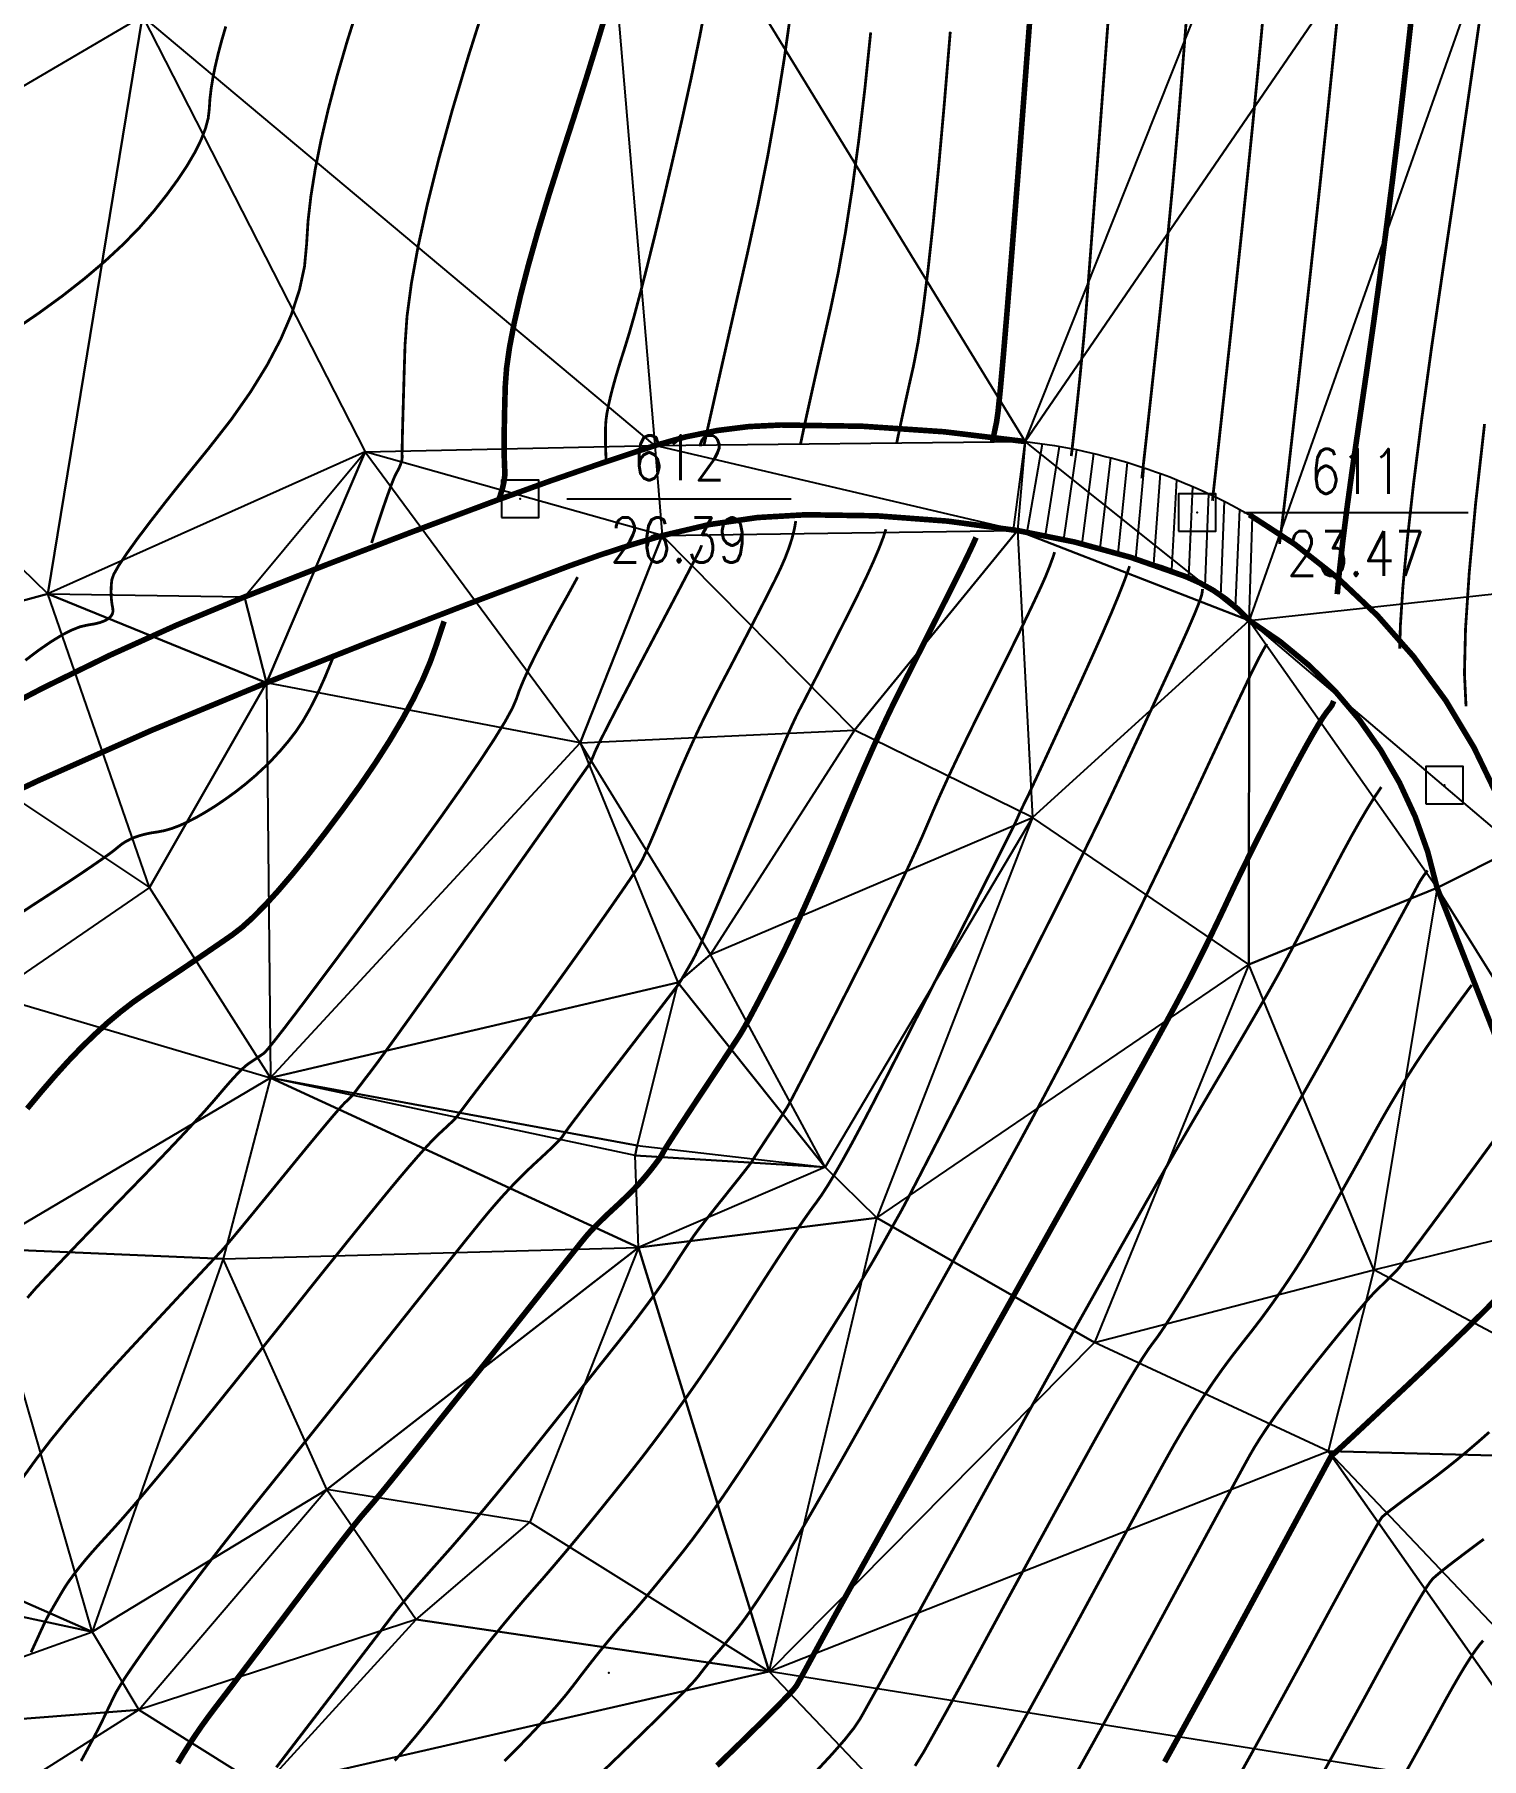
# Model space of a CAD drawing. Extents: x 1060 to 1934, y 610 to 1562.
# Drawn here: x 1238.12 to 1276.85, y 815.37 to 861.52 of the extents above; entities that cross this region are included whole.
import ezdxf
from ezdxf.enums import TextEntityAlignment as Align

# ---------------------------------------------------------------- set-up
doc = ezdxf.new("R2010")
doc.units = 0
doc.header["$LTSCALE"] = 0.5
doc.header["$PDSIZE"] = 0.2
doc.linetypes.add('X3', pattern=[5, 4, -1])
doc.layers.get('0').update_dxf_attribs({"linetype": 'CONTINUOUS'})
for name, color, linetype in [('DGX', 2, 'CONTINUOUS'), ('DLSS', 4, 'CONTINUOUS'), ('JMD', 6, 'CONTINUOUS'), ('KZD', 1, 'CONTINUOUS'), ('SJW', 1, 'CONTINUOUS'), ('ZDH', 1, 'CONTINUOUS')]:
    doc.layers.add(name, color=color, linetype=linetype)
doc.styles.add('HZ', font='rs.shx', dxfattribs={"width": 0.8, "bigfont": 'hztxt.shx'})

# ---------------------------------------------------------------- blocks, each defined once
blk = doc.blocks.new('gc115')
blk.add_lwpolyline([(-1, -1), (1, -1), (1, 1), (-1, 1)], close=True)
blk.add_point((0, 0))

msp = doc.modelspace()

# ---------------------------------------------------------------- linework, layer by layer
at = {"layer": 'DGX', "linetype": 'Continuous', "const_width": 0.075, "flags": 128}
for points, elevation in [([(1250.231, 862.516), (1249.735, 860.956), (1249.303, 859.51), (1248.934, 858.177), (1248.628, 856.958), (1248.385, 855.852), (1248.205, 854.859), (1248.088, 853.979), (1248.035, 853.212), (1248.014, 852.545), (1247.997, 851.961), (1247.983, 851.461), (1247.971, 851.045), (1247.963, 850.713), (1247.958, 850.465), (1247.956, 850.301), (1247.957, 850.222), (1247.957, 850.181), (1247.951, 850.136), (1247.939, 850.087), (1247.922, 850.032), (1247.899, 849.973), (1247.87, 849.909), (1247.835, 849.841), (1247.795, 849.767), (1247.741, 849.653), (1247.665, 849.46), (1247.567, 849.19), (1247.446, 848.842), (1247.304, 848.416), (1247.139, 847.912)], 28), ([(1256.13, 862.557), (1255.927, 861.489), (1255.699, 860.38), (1255.445, 859.231), (1255.188, 858.113), (1254.949, 857.094), (1254.729, 856.176), (1254.526, 855.357), (1254.342, 854.639), (1254.177, 854.021), (1254.029, 853.503), (1253.9, 853.084), (1253.787, 852.731), (1253.689, 852.405), (1253.605, 852.108), (1253.536, 851.84), (1253.481, 851.6), (1253.44, 851.389), (1253.414, 851.206), (1253.403, 851.052), (1253.4, 850.905), (1253.399, 850.744), (1253.401, 850.57), (1253.406, 850.383), (1253.414, 850.182), (1253.419, 850.072)], 27), ([(1271.062, 862.692), (1270.959, 861.555), (1270.844, 860.346), (1270.719, 859.066), (1270.582, 857.714), (1270.434, 856.29), (1270.275, 854.795), (1270.105, 853.229), (1269.94, 851.723), (1269.796, 850.409), (1269.673, 849.289), (1269.646, 849.042)], 23.5), ([(1273.051, 862.615), (1272.886, 860.964), (1272.711, 859.261), (1272.525, 857.506), (1272.33, 855.699), (1272.138, 853.961), (1271.967, 852.414), (1271.814, 851.057), (1271.681, 849.891), (1271.567, 848.915), (1271.472, 848.13), (1271.441, 847.886)], 23), ([(1276.922, 862.79), (1276.698, 861.218), (1276.441, 859.449), (1276.151, 857.481), (1275.828, 855.315), (1275.513, 853.16), (1275.247, 851.225), (1275.03, 849.51), (1274.863, 848.015), (1274.744, 846.74), (1274.675, 845.685), (1274.66, 845.085)], 22), ([(1246.798, 862.329), (1246.486, 861.341), (1246.214, 860.407), (1245.981, 859.525), (1245.787, 858.697), (1245.632, 857.922), (1245.516, 857.2), (1245.439, 856.532), (1245.401, 855.916), (1245.345, 855.315), (1245.21, 854.691), (1244.999, 854.043), (1244.711, 853.372), (1244.345, 852.677), (1243.902, 851.958), (1243.382, 851.216), (1242.784, 850.45), (1242.187, 849.715), (1241.668, 849.064), (1241.227, 848.497), (1240.863, 848.015), (1240.578, 847.618), (1240.37, 847.305), (1240.24, 847.076), (1240.188, 846.932), (1240.177, 846.83), (1240.17, 846.731), (1240.167, 846.633), (1240.168, 846.537), (1240.173, 846.442), (1240.182, 846.349), (1240.195, 846.258), (1240.212, 846.168), (1240.219, 846.083), (1240.199, 846.006), (1240.154, 845.938), (1240.083, 845.877), (1239.986, 845.825), (1239.864, 845.78), (1239.716, 845.744), (1239.542, 845.716), (1239.34, 845.67), (1239.108, 845.579), (1238.845, 845.444), (1238.552, 845.264), (1238.228, 845.041), (1237.874, 844.772)], 28.5), ([(1258.369, 862.18), (1258.185, 860.876), (1257.976, 859.575), (1257.744, 858.277), (1257.486, 856.983), (1257.205, 855.692), (1256.929, 854.481), (1256.689, 853.426), (1256.485, 852.527), (1256.318, 851.785), (1256.186, 851.199), (1256.09, 850.77), (1256.038, 850.534)], 26.5), ([(1266.879, 862.228), (1266.728, 860.229), (1266.598, 858.498), (1266.487, 857.036), (1266.396, 855.842), (1266.325, 854.916), (1266.274, 854.259), (1266.243, 853.871), (1266.22, 853.608), (1266.195, 853.327), (1266.166, 853.028), (1266.135, 852.712), (1266.102, 852.378), (1266.065, 852.027), (1266.026, 851.657), (1265.984, 851.27), (1265.941, 850.885), (1265.9, 850.519), (1265.867, 850.237)], 24.5), ([(1268.986, 862.416), (1268.9, 861.322), (1268.824, 860.357), (1268.757, 859.521), (1268.698, 858.814), (1268.641, 858.15), (1268.577, 857.441), (1268.505, 856.687), (1268.427, 855.889), (1268.342, 855.046), (1268.25, 854.158), (1268.151, 853.226), (1268.045, 852.25), (1267.941, 851.304), (1267.848, 850.464), (1267.766, 849.731), (1267.756, 849.64)], 24), ([(1237.53, 853.586), (1238.223, 854.058), (1238.866, 854.526), (1239.457, 854.99), (1239.998, 855.449), (1240.488, 855.904), (1240.927, 856.354), (1241.315, 856.8), (1241.656, 857.231), (1241.952, 857.636), (1242.204, 858.016), (1242.411, 858.37), (1242.574, 858.699), (1242.692, 859.003), (1242.767, 859.281), (1242.796, 859.533), (1242.812, 859.783), (1242.843, 860.055), (1242.89, 860.349), (1242.953, 860.664), (1243.032, 861.001), (1243.127, 861.36), (1243.238, 861.74)], 29), ([(1262.629, 861.596), (1262.469, 859.67), (1262.316, 857.961), (1262.17, 856.468), (1262.03, 855.192), (1261.896, 854.133), (1261.768, 853.29), (1261.647, 852.663), (1261.534, 852.165), (1261.433, 851.709), (1261.343, 851.293), (1261.263, 850.918), (1261.196, 850.591)], 25.5), ([(1260.499, 861.579), (1260.343, 860.071), (1260.177, 858.672), (1260.003, 857.384), (1259.82, 856.205), (1259.627, 855.136), (1259.426, 854.178), (1259.232, 853.323), (1259.061, 852.567), (1258.914, 851.91), (1258.79, 851.351), (1258.69, 850.891), (1258.621, 850.562)], 26), ([(1276.929, 851.096), (1276.689, 848.955), (1276.52, 847.129), (1276.42, 845.619), (1276.391, 844.423), (1276.433, 843.542)], 21.5), ([(1258.494, 848.5), (1258.454, 848.276), (1258.393, 848.036), (1258.311, 847.781), (1258.208, 847.51), (1258.083, 847.224), (1257.938, 846.922), (1257.779, 846.609), (1257.616, 846.287), (1257.447, 845.958), (1257.274, 845.621), (1257.095, 845.276), (1256.911, 844.923), (1256.723, 844.562), (1256.529, 844.194), (1256.335, 843.821), (1256.147, 843.446), (1255.964, 843.071), (1255.786, 842.694), (1255.614, 842.316), (1255.447, 841.938), (1255.285, 841.557), (1255.129, 841.176), (1254.982, 840.813), (1254.849, 840.489), (1254.73, 840.202), (1254.624, 839.954), (1254.532, 839.744), (1254.454, 839.572), (1254.389, 839.438), (1254.338, 839.342), (1254.276, 839.24), (1254.177, 839.089), (1254.042, 838.888), (1253.871, 838.638), (1253.663, 838.338), (1253.419, 837.988), (1253.138, 837.589), (1252.821, 837.14), (1252.491, 836.676), (1252.172, 836.231), (1251.864, 835.804), (1251.567, 835.396), (1251.28, 835.008), (1251.004, 834.638), (1250.739, 834.287), (1250.485, 833.955), (1250.251, 833.651), (1250.047, 833.386), (1249.874, 833.159), (1249.73, 832.97), (1249.617, 832.82), (1249.533, 832.708), (1249.48, 832.634), (1249.457, 832.599), (1249.442, 832.577), (1249.414, 832.545), (1249.374, 832.501), (1249.32, 832.447), (1249.253, 832.382), (1249.173, 832.306), (1249.08, 832.22), (1248.974, 832.122), (1248.85, 832.003), (1248.704, 831.852), (1248.535, 831.669), (1248.344, 831.453), (1248.13, 831.206), (1247.893, 830.926), (1247.634, 830.615), (1247.352, 830.271), (1247.062, 829.915), (1246.778, 829.565), (1246.501, 829.222), (1246.23, 828.885), (1245.964, 828.555), (1245.706, 828.232), (1245.453, 827.916), (1245.207, 827.606), (1244.952, 827.286), (1244.676, 826.939), (1244.377, 826.566), (1244.056, 826.165), (1243.713, 825.738), (1243.348, 825.284), (1242.961, 824.803), (1242.551, 824.296), (1242.144, 823.793), (1241.763, 823.327), (1241.408, 822.898), (1241.079, 822.506), (1240.777, 822.151), (1240.501, 821.833), (1240.251, 821.552), (1240.028, 821.307), (1239.825, 821.086), (1239.639, 820.876), (1239.468, 820.676), (1239.314, 820.487), (1239.175, 820.308), (1239.052, 820.14), (1238.945, 819.982), (1238.855, 819.835), (1238.776, 819.7), (1238.706, 819.579), (1238.644, 819.473), (1238.591, 819.38), (1238.546, 819.302), (1238.509, 819.238), (1238.481, 819.188), (1238.461, 819.152), (1238.444, 819.119), (1238.422, 819.075), (1238.396, 819.022), (1238.366, 818.959), (1238.332, 818.885), (1238.293, 818.802), (1238.251, 818.709), (1238.204, 818.606), (1238.151, 818.491), (1238.092, 818.362), (1238.025, 818.217)], 26), ([(1260.906, 848.279), (1260.84, 848.074), (1260.73, 847.787), (1260.587, 847.45), (1260.411, 847.061), (1260.201, 846.621), (1259.957, 846.13), (1259.708, 845.636), (1259.481, 845.187), (1259.277, 844.783), (1259.095, 844.424), (1258.935, 844.111), (1258.797, 843.842), (1258.682, 843.619), (1258.588, 843.441), (1258.494, 843.251), (1258.374, 842.993), (1258.23, 842.668), (1258.061, 842.274), (1257.866, 841.813), (1257.647, 841.283), (1257.403, 840.686), (1257.134, 840.02), (1256.866, 839.357), (1256.624, 838.765), (1256.408, 838.246), (1256.219, 837.799), (1256.056, 837.424), (1255.92, 837.12), (1255.809, 836.889), (1255.726, 836.73), (1255.659, 836.614), (1255.6, 836.511), (1255.548, 836.422), (1255.504, 836.346), (1255.468, 836.284), (1255.439, 836.235), (1255.418, 836.2), (1255.405, 836.179), (1255.395, 836.164), (1255.386, 836.15), (1255.377, 836.136), (1255.369, 836.124), (1255.361, 836.111), (1255.354, 836.1), (1255.346, 836.089), (1255.34, 836.079), (1255.31, 836.039), (1255.234, 835.939), (1255.112, 835.78), (1254.944, 835.562), (1254.73, 835.284), (1254.47, 834.946), (1254.164, 834.548), (1253.812, 834.091), (1253.459, 833.634), (1253.151, 833.233), (1252.889, 832.891), (1252.673, 832.606), (1252.501, 832.379), (1252.375, 832.209), (1252.295, 832.097), (1252.259, 832.043), (1252.236, 832.009), (1252.193, 831.959), (1252.129, 831.891), (1252.046, 831.807), (1251.942, 831.705), (1251.817, 831.587), (1251.672, 831.452), (1251.507, 831.3), (1251.332, 831.136), (1251.156, 830.965), (1250.981, 830.787), (1250.805, 830.601), (1250.628, 830.409), (1250.452, 830.209), (1250.275, 830.003), (1250.098, 829.789), (1249.901, 829.546), (1249.663, 829.251), (1249.384, 828.903), (1249.065, 828.504), (1248.705, 828.053), (1248.304, 827.55), (1247.862, 826.994), (1247.38, 826.387), (1246.888, 825.769), (1246.42, 825.179), (1245.974, 824.619), (1245.55, 824.089), (1245.149, 823.588), (1244.771, 823.116), (1244.415, 822.673), (1244.082, 822.26), (1243.762, 821.861), (1243.446, 821.462), (1243.133, 821.063), (1242.823, 820.663), (1242.517, 820.263), (1242.215, 819.863), (1241.915, 819.463), (1241.62, 819.062), (1241.341, 818.679), (1241.092, 818.334), (1240.875, 818.025), (1240.687, 817.753), (1240.53, 817.518), (1240.404, 817.319), (1240.308, 817.158), (1240.243, 817.033), (1240.193, 816.928), (1240.145, 816.826), (1240.097, 816.726), (1240.05, 816.628), (1240.004, 816.532), (1239.959, 816.439), (1239.915, 816.348), (1239.871, 816.259), (1239.817, 816.151), (1239.739, 816.002), (1239.637, 815.812), (1239.512, 815.581), (1239.364, 815.309)], 25.5), ([(1255.973, 847.852), (1255.966, 847.827), (1255.919, 847.715), (1255.851, 847.582), (1255.75, 847.388), (1255.618, 847.133), (1255.453, 846.818), (1255.256, 846.441), (1255.026, 846.004), (1254.764, 845.506), (1254.47, 844.947), (1254.177, 844.39), (1253.92, 843.899), (1253.698, 843.474), (1253.512, 843.114), (1253.362, 842.82), (1253.247, 842.592), (1253.168, 842.429), (1253.124, 842.332), (1253.099, 842.271), (1253.077, 842.217), (1253.057, 842.169), (1253.039, 842.127), (1253.024, 842.092), (1253.011, 842.063), (1253, 842.04), (1252.991, 842.024), (1252.942, 841.952), (1252.809, 841.763), (1252.592, 841.455), (1252.292, 841.029), (1251.908, 840.486), (1251.441, 839.825), (1250.89, 839.046), (1250.255, 838.149), (1249.614, 837.243), (1249.044, 836.44), (1248.544, 835.738), (1248.115, 835.138), (1247.757, 834.639), (1247.47, 834.243), (1247.254, 833.947), (1247.109, 833.754), (1247.005, 833.62), (1246.915, 833.503), (1246.839, 833.402), (1246.775, 833.319), (1246.725, 833.253), (1246.688, 833.203), (1246.665, 833.17), (1246.654, 833.155), (1246.648, 833.145), (1246.636, 833.131), (1246.618, 833.112), (1246.594, 833.088), (1246.564, 833.059), (1246.529, 833.025), (1246.488, 832.987), (1246.441, 832.944), (1246.371, 832.873), (1246.261, 832.75), (1246.11, 832.576), (1245.919, 832.35), (1245.688, 832.072), (1245.416, 831.744), (1245.104, 831.363), (1244.751, 830.931), (1244.399, 830.5), (1244.088, 830.12), (1243.819, 829.792), (1243.591, 829.516), (1243.405, 829.292), (1243.26, 829.119), (1243.156, 828.999), (1243.094, 828.93), (1243.018, 828.851), (1242.874, 828.698), (1242.662, 828.471), (1242.382, 828.171), (1242.033, 827.798), (1241.617, 827.351), (1241.132, 826.83), (1240.579, 826.236), (1240.013, 825.618), (1239.489, 825.025), (1239.007, 824.457), (1238.567, 823.915), (1238.17, 823.397), (1237.814, 822.905)], 26.5), ([(1265.422, 847.666), (1265.375, 847.523), (1265.28, 847.265), (1265.174, 847.003), (1265.056, 846.737), (1264.925, 846.455), (1264.778, 846.143), (1264.615, 845.803), (1264.436, 845.434), (1264.241, 845.037), (1264.03, 844.61), (1263.803, 844.155), (1263.561, 843.671), (1263.317, 843.185), (1263.089, 842.721), (1262.876, 842.279), (1262.677, 841.861), (1262.494, 841.465), (1262.325, 841.092), (1262.172, 840.742), (1262.033, 840.415), (1261.885, 840.07), (1261.704, 839.668), (1261.491, 839.208), (1261.244, 838.69), (1260.965, 838.115), (1260.652, 837.482), (1260.307, 836.791), (1259.928, 836.043), (1259.557, 835.312), (1259.231, 834.674), (1258.952, 834.128), (1258.719, 833.674), (1258.532, 833.312), (1258.392, 833.043), (1258.297, 832.866), (1258.249, 832.781), (1258.22, 832.736), (1258.181, 832.677), (1258.133, 832.604), (1258.076, 832.516), (1258.009, 832.415), (1257.933, 832.3), (1257.848, 832.171), (1257.753, 832.029), (1257.66, 831.887), (1257.578, 831.763), (1257.508, 831.656), (1257.45, 831.566), (1257.403, 831.494), (1257.368, 831.438), (1257.345, 831.4), (1257.334, 831.379), (1257.319, 831.355), (1257.287, 831.31), (1257.237, 831.244), (1257.169, 831.156), (1257.083, 831.046), (1256.98, 830.915), (1256.859, 830.763), (1256.72, 830.589), (1256.578, 830.41), (1256.446, 830.246), (1256.326, 830.094), (1256.217, 829.956), (1256.119, 829.831), (1256.032, 829.72), (1255.956, 829.622), (1255.89, 829.537), (1255.827, 829.452), (1255.756, 829.354), (1255.678, 829.241), (1255.592, 829.115), (1255.499, 828.975), (1255.398, 828.821), (1255.29, 828.654), (1255.174, 828.472), (1255.047, 828.278), (1254.906, 828.069), (1254.751, 827.848), (1254.581, 827.614), (1254.397, 827.366), (1254.199, 827.105), (1253.987, 826.831), (1253.76, 826.544), (1253.52, 826.242), (1253.265, 825.922), (1252.997, 825.585), (1252.714, 825.23), (1252.418, 824.858), (1252.107, 824.469), (1251.783, 824.062), (1251.445, 823.639), (1251.105, 823.215), (1250.776, 822.809), (1250.458, 822.421), (1250.151, 822.051), (1249.854, 821.699), (1249.568, 821.365), (1249.293, 821.048), (1249.028, 820.749), (1248.781, 820.472), (1248.556, 820.217), (1248.354, 819.987), (1248.175, 819.78), (1248.019, 819.596), (1247.886, 819.437), (1247.776, 819.301), (1247.689, 819.189), (1247.593, 819.062), (1247.457, 818.883), (1247.28, 818.651), (1247.063, 818.367), (1246.805, 818.03), (1246.507, 817.64), (1246.169, 817.198), (1245.79, 816.704), (1245.416, 816.216), (1245.091, 815.792), (1244.816, 815.432), (1244.591, 815.138)], 24.5), ([(1267.427, 847.292), (1267.406, 847.226), (1267.289, 846.9), (1267.132, 846.501), (1266.937, 846.031), (1266.702, 845.489), (1266.429, 844.876), (1266.118, 844.19), (1265.805, 843.509), (1265.529, 842.91), (1265.289, 842.391), (1265.087, 841.954), (1264.922, 841.598), (1264.793, 841.323), (1264.701, 841.128), (1264.646, 841.016), (1264.611, 840.945), (1264.578, 840.877), (1264.547, 840.813), (1264.518, 840.752), (1264.491, 840.695), (1264.467, 840.641), (1264.445, 840.59), (1264.424, 840.542), (1264.39, 840.466), (1264.323, 840.329), (1264.226, 840.131), (1264.096, 839.872), (1263.936, 839.552), (1263.744, 839.171), (1263.52, 838.73), (1263.265, 838.227), (1262.991, 837.687), (1262.709, 837.133), (1262.42, 836.565), (1262.125, 835.983), (1261.822, 835.387), (1261.512, 834.777), (1261.195, 834.153), (1260.87, 833.515), (1260.555, 832.9), (1260.264, 832.344), (1259.999, 831.848), (1259.758, 831.411), (1259.542, 831.033), (1259.351, 830.716), (1259.184, 830.457), (1259.043, 830.259), (1258.899, 830.064), (1258.725, 829.817), (1258.52, 829.518), (1258.285, 829.168), (1258.02, 828.766), (1257.725, 828.312), (1257.399, 827.806), (1257.043, 827.248), (1256.671, 826.671), (1256.297, 826.105), (1255.921, 825.552), (1255.543, 825.011), (1255.163, 824.481), (1254.781, 823.964), (1254.397, 823.459), (1254.01, 822.966), (1253.632, 822.493), (1253.271, 822.045), (1252.927, 821.622), (1252.6, 821.226), (1252.291, 820.856), (1251.998, 820.511), (1251.724, 820.192), (1251.466, 819.9), (1251.213, 819.611), (1250.953, 819.306), (1250.684, 818.984), (1250.408, 818.645), (1250.124, 818.289), (1249.832, 817.916), (1249.532, 817.527), (1249.224, 817.12), (1248.917, 816.716), (1248.616, 816.334), (1248.323, 815.974), (1248.038, 815.635), (1247.76, 815.318)], 24), ([(1252.655, 846.999), (1252.392, 846.518), (1252.124, 846.041), (1251.884, 845.6), (1251.67, 845.197), (1251.485, 844.83), (1251.326, 844.501), (1251.195, 844.209), (1251.091, 843.955), (1251.015, 843.737), (1250.906, 843.483), (1250.707, 843.121), (1250.416, 842.649), (1250.034, 842.068), (1249.561, 841.379), (1248.997, 840.58), (1248.342, 839.672), (1247.595, 838.656), (1246.85, 837.65), (1246.199, 836.774), (1245.641, 836.028), (1245.177, 835.413), (1244.807, 834.928), (1244.53, 834.573), (1244.348, 834.349), (1244.259, 834.254), (1244.216, 834.224), (1244.171, 834.193), (1244.124, 834.161), (1244.075, 834.128), (1244.024, 834.094), (1243.972, 834.059), (1243.917, 834.022), (1243.861, 833.985), (1243.797, 833.938), (1243.723, 833.874), (1243.638, 833.793), (1243.541, 833.695), (1243.433, 833.579), (1243.314, 833.446), (1243.184, 833.296), (1243.042, 833.128), (1242.877, 832.936), (1242.678, 832.711), (1242.444, 832.453), (1242.174, 832.162), (1241.87, 831.839), (1241.531, 831.483), (1241.158, 831.095), (1240.749, 830.674), (1240.336, 830.249), (1239.948, 829.849), (1239.586, 829.474), (1239.249, 829.124), (1238.939, 828.799), (1238.653, 828.499), (1238.394, 828.224), (1238.16, 827.974), (1237.927, 827.706)], 27), ([(1269.382, 846.681), (1269.37, 846.58), (1269.352, 846.501), (1269.314, 846.385), (1269.256, 846.231), (1269.179, 846.04), (1269.082, 845.811), (1268.966, 845.544), (1268.83, 845.24), (1268.674, 844.898), (1268.505, 844.53), (1268.328, 844.147), (1268.144, 843.749), (1267.954, 843.336), (1267.755, 842.908), (1267.55, 842.466), (1267.338, 842.008), (1267.118, 841.536), (1266.872, 841.014), (1266.581, 840.41), (1266.245, 839.722), (1265.864, 838.951), (1265.438, 838.097), (1264.967, 837.16), (1264.451, 836.14), (1263.889, 835.036), (1263.338, 833.956), (1262.853, 833.006), (1262.433, 832.186), (1262.078, 831.496), (1261.789, 830.935), (1261.566, 830.505), (1261.408, 830.204), (1261.316, 830.033), (1261.254, 829.922), (1261.186, 829.801), (1261.113, 829.671), (1261.034, 829.53), (1260.95, 829.38), (1260.861, 829.221), (1260.766, 829.051), (1260.666, 828.871), (1260.539, 828.651), (1260.366, 828.36), (1260.145, 827.998), (1259.878, 827.565), (1259.563, 827.061), (1259.202, 826.485), (1258.794, 825.839), (1258.338, 825.121), (1257.875, 824.396), (1257.441, 823.728), (1257.038, 823.118), (1256.666, 822.564), (1256.323, 822.067), (1256.011, 821.627), (1255.729, 821.244), (1255.477, 820.918), (1255.246, 820.629), (1255.025, 820.355), (1254.815, 820.097), (1254.616, 819.855), (1254.427, 819.629), (1254.248, 819.418), (1254.08, 819.224), (1253.923, 819.045), (1253.768, 818.869), (1253.609, 818.682), (1253.445, 818.485), (1253.276, 818.278), (1253.103, 818.061), (1252.925, 817.833), (1252.741, 817.595), (1252.553, 817.347), (1252.343, 817.079), (1252.093, 816.782), (1251.804, 816.456), (1251.475, 816.101), (1251.106, 815.718), (1250.698, 815.305)], 23.5), ([(1271.103, 845.211), (1271.075, 845.166), (1271.041, 845.109), (1271.002, 845.04), (1270.958, 844.96), (1270.909, 844.868), (1270.855, 844.765), (1270.781, 844.618), (1270.671, 844.393), (1270.526, 844.089), (1270.345, 843.708), (1270.129, 843.249), (1269.877, 842.711), (1269.59, 842.096), (1269.267, 841.403), (1268.925, 840.672), (1268.58, 839.945), (1268.233, 839.221), (1267.884, 838.499), (1267.532, 837.781), (1267.177, 837.066), (1266.82, 836.354), (1266.461, 835.645), (1266.105, 834.95), (1265.757, 834.278), (1265.419, 833.631), (1265.089, 833.007), (1264.768, 832.407), (1264.456, 831.83), (1264.152, 831.278), (1263.858, 830.749), (1263.554, 830.208), (1263.225, 829.62), (1262.868, 828.984), (1262.485, 828.3), (1262.076, 827.568), (1261.639, 826.788), (1261.177, 825.961), (1260.688, 825.086), (1260.206, 824.226), (1259.765, 823.444), (1259.365, 822.741), (1259.007, 822.116), (1258.689, 821.568), (1258.413, 821.099), (1258.177, 820.709), (1257.983, 820.396), (1257.814, 820.133), (1257.657, 819.891), (1257.511, 819.669), (1257.375, 819.468), (1257.251, 819.287), (1257.138, 819.128), (1257.035, 818.989), (1256.944, 818.87), (1256.86, 818.765), (1256.78, 818.666), (1256.704, 818.572), (1256.631, 818.484), (1256.562, 818.402), (1256.498, 818.326), (1256.437, 818.255), (1256.38, 818.19), (1256.324, 818.126), (1256.266, 818.059), (1256.206, 817.987), (1256.145, 817.912), (1256.082, 817.833), (1256.017, 817.75), (1255.951, 817.664), (1255.882, 817.574), (1255.77, 817.442), (1255.571, 817.23), (1255.285, 816.939), (1254.912, 816.568), (1254.453, 816.117), (1253.906, 815.587), (1253.273, 814.977)], 23), ([(1246.1, 844.826), (1245.893, 844.321), (1245.691, 843.872), (1245.492, 843.478), (1245.298, 843.14), (1245.107, 842.857), (1244.912, 842.605), (1244.706, 842.361), (1244.488, 842.124), (1244.258, 841.895), (1244.017, 841.673), (1243.764, 841.458), (1243.5, 841.251), (1243.223, 841.051), (1242.948, 840.865), (1242.686, 840.702), (1242.439, 840.56), (1242.204, 840.44), (1241.984, 840.341), (1241.777, 840.264), (1241.584, 840.21), (1241.404, 840.176), (1241.237, 840.151), (1241.08, 840.118), (1240.934, 840.079), (1240.799, 840.033), (1240.675, 839.98), (1240.561, 839.921), (1240.458, 839.855), (1240.366, 839.782), (1240.256, 839.691), (1240.098, 839.573), (1239.892, 839.426), (1239.639, 839.251), (1239.338, 839.047), (1238.99, 838.816), (1238.594, 838.556), (1238.15, 838.268), (1237.707, 837.978)], 28), ([(1274.167, 841.377), (1274.13, 841.327), (1273.964, 841.078), (1273.781, 840.783), (1273.58, 840.442), (1273.361, 840.054), (1273.125, 839.619), (1272.872, 839.138), (1272.619, 838.654), (1272.387, 838.209), (1272.176, 837.805), (1271.984, 837.441), (1271.813, 837.117), (1271.662, 836.833), (1271.531, 836.588), (1271.421, 836.384), (1271.306, 836.178), (1271.164, 835.925), (1270.994, 835.628), (1270.795, 835.284), (1270.569, 834.895), (1270.315, 834.461), (1270.033, 833.981), (1269.723, 833.456), (1269.4, 832.907), (1269.078, 832.358), (1268.758, 831.808), (1268.439, 831.257), (1268.122, 830.706), (1267.807, 830.153), (1267.494, 829.6), (1267.181, 829.046), (1266.881, 828.51), (1266.602, 828.013), (1266.344, 827.553), (1266.107, 827.132), (1265.892, 826.748), (1265.699, 826.402), (1265.526, 826.094), (1265.375, 825.824), (1265.22, 825.546), (1265.035, 825.212), (1264.82, 824.823), (1264.574, 824.379), (1264.299, 823.879), (1263.994, 823.324), (1263.658, 822.714), (1263.293, 822.049), (1262.928, 821.383), (1262.593, 820.772), (1262.288, 820.216), (1262.014, 819.715), (1261.77, 819.269), (1261.557, 818.878), (1261.374, 818.541), (1261.221, 818.259), (1261.085, 818.008), (1260.952, 817.763), (1260.822, 817.525), (1260.694, 817.294), (1260.57, 817.069), (1260.448, 816.851), (1260.33, 816.639), (1260.214, 816.433), (1260.054, 816.194), (1259.804, 815.879), (1259.463, 815.489), (1259.031, 815.024)], 22), ([(1275.402, 839.145), (1275.365, 839.097), (1275.278, 838.975), (1275.207, 838.865), (1275.151, 838.767), (1275.084, 838.64), (1274.977, 838.441), (1274.831, 838.171), (1274.646, 837.829), (1274.422, 837.416), (1274.158, 836.931), (1273.855, 836.375), (1273.513, 835.747), (1273.146, 835.078), (1272.768, 834.397), (1272.379, 833.704), (1271.98, 833), (1271.57, 832.283), (1271.148, 831.555), (1270.716, 830.815), (1270.274, 830.063), (1269.847, 829.344), (1269.463, 828.703), (1269.122, 828.141), (1268.824, 827.657), (1268.568, 827.252), (1268.356, 826.924), (1268.186, 826.675), (1268.059, 826.505), (1267.936, 826.338), (1267.778, 826.099), (1267.586, 825.79), (1267.358, 825.41), (1267.096, 824.959), (1266.798, 824.436), (1266.466, 823.842), (1266.099, 823.178), (1265.724, 822.494), (1265.368, 821.845), (1265.031, 821.228), (1264.713, 820.645), (1264.413, 820.096), (1264.132, 819.58), (1263.871, 819.097), (1263.627, 818.648), (1263.396, 818.221), (1263.17, 817.806), (1262.949, 817.401), (1262.732, 817.008), (1262.521, 816.626), (1262.314, 816.255), (1262.112, 815.895), (1261.916, 815.546), (1261.684, 815.176)], 21.5), ([(1276.586, 836.08), (1276.403, 835.833), (1276.156, 835.498), (1275.897, 835.144), (1275.634, 834.779), (1275.377, 834.411), (1275.127, 834.038), (1274.884, 833.661), (1274.646, 833.281), (1274.416, 832.897), (1274.191, 832.508), (1273.973, 832.116), (1273.759, 831.726), (1273.547, 831.342), (1273.336, 830.964), (1273.127, 830.594), (1272.92, 830.23), (1272.714, 829.872), (1272.51, 829.522), (1272.308, 829.178), (1272.103, 828.838), (1271.889, 828.499), (1271.668, 828.162), (1271.438, 827.825), (1271.201, 827.49), (1270.956, 827.156), (1270.702, 826.824), (1270.441, 826.492), (1270.176, 826.153), (1269.913, 825.798), (1269.651, 825.426), (1269.391, 825.038), (1269.133, 824.634), (1268.876, 824.213), (1268.62, 823.776), (1268.366, 823.323), (1268.108, 822.853), (1267.84, 822.363), (1267.563, 821.855), (1267.276, 821.329), (1266.98, 820.784), (1266.674, 820.22), (1266.359, 819.638), (1266.034, 819.037), (1265.708, 818.435), (1265.388, 817.848), (1265.076, 817.277), (1264.77, 816.722), (1264.472, 816.182), (1264.18, 815.658), (1263.895, 815.15)], 21), ([(1277.168, 831.908), (1276.711, 831.284), (1276.256, 830.665), (1275.856, 830.122), (1275.509, 829.653), (1275.217, 829.261), (1274.978, 828.944), (1274.793, 828.702), (1274.662, 828.536), (1274.585, 828.446), (1274.533, 828.392), (1274.478, 828.335), (1274.419, 828.276), (1274.357, 828.215), (1274.292, 828.151), (1274.223, 828.085), (1274.151, 828.017), (1274.075, 827.945), (1273.982, 827.852), (1273.857, 827.716), (1273.701, 827.537), (1273.513, 827.316), (1273.293, 827.053), (1273.042, 826.747), (1272.759, 826.398), (1272.444, 826.007), (1272.126, 825.607), (1271.835, 825.23), (1271.569, 824.878), (1271.33, 824.548), (1271.116, 824.243), (1270.929, 823.961), (1270.768, 823.703), (1270.633, 823.469), (1270.491, 823.211), (1270.312, 822.882), (1270.095, 822.483), (1269.84, 822.013), (1269.547, 821.472), (1269.216, 820.861), (1268.847, 820.179), (1268.44, 819.426), (1268.019, 818.648), (1267.606, 817.89), (1267.203, 817.153), (1266.808, 816.436), (1266.423, 815.739), (1266.046, 815.062)], 20.5), ([(1277.056, 824.112), (1276.76, 823.851), (1276.47, 823.603), (1276.185, 823.367), (1275.906, 823.144), (1275.633, 822.932), (1275.366, 822.732), (1275.115, 822.549), (1274.895, 822.386), (1274.703, 822.244), (1274.542, 822.122), (1274.409, 822.02), (1274.306, 821.939), (1274.233, 821.878), (1274.188, 821.838), (1274.135, 821.762), (1274.034, 821.595), (1273.885, 821.336), (1273.689, 820.986), (1273.445, 820.545), (1273.153, 820.012), (1272.813, 819.388), (1272.425, 818.673), (1272.008, 817.902), (1271.577, 817.114), (1271.134, 816.307), (1270.677, 815.481), (1270.208, 814.637)], 19.5), ([(1276.908, 821.246), (1276.537, 820.97), (1276.224, 820.733), (1275.967, 820.537), (1275.768, 820.379), (1275.626, 820.262), (1275.54, 820.184), (1275.467, 820.093), (1275.362, 819.936), (1275.225, 819.715), (1275.055, 819.428), (1274.854, 819.076), (1274.62, 818.658), (1274.355, 818.176), (1274.057, 817.628), (1273.726, 817.018), (1273.359, 816.349), (1272.958, 815.622), (1272.522, 814.836)], 19), ([(1276.892, 818.53), (1276.799, 818.423), (1276.69, 818.278), (1276.564, 818.094), (1276.422, 817.87), (1276.263, 817.607), (1276.088, 817.305), (1275.896, 816.964), (1275.688, 816.583), (1275.444, 816.134), (1275.142, 815.585), (1274.782, 814.938)], 18.5)]:
    msp.add_lwpolyline(points, dxfattribs=dict(at, elevation=elevation))
at = {"layer": 'DGX', "color": 3, "linetype": 'Continuous', "const_width": 0.15, "flags": 128}
for points, elevation in [([(1264.804, 862.551), (1264.611, 859.995), (1264.44, 857.761), (1264.29, 855.852), (1264.162, 854.265), (1264.056, 853.001), (1263.972, 852.061), (1263.909, 851.443), (1263.868, 851.149), (1263.837, 851.008), (1263.805, 850.85), (1263.771, 850.675), (1263.761, 850.619)], 25), ([(1275.043, 862.648), (1274.907, 861.397), (1274.766, 860.139), (1274.618, 858.876), (1274.463, 857.61), (1274.301, 856.34), (1274.133, 855.067), (1273.957, 853.789), (1273.774, 852.508), (1273.585, 851.223), (1273.406, 849.999), (1273.254, 848.899), (1273.131, 847.925), (1273.036, 847.075), (1272.986, 846.541)], 22.5), ([(1253.439, 862.171), (1253.182, 861.313), (1252.894, 860.382), (1252.576, 859.376), (1252.227, 858.297), (1251.885, 857.224), (1251.587, 856.237), (1251.333, 855.337), (1251.122, 854.523), (1250.956, 853.796), (1250.833, 853.155), (1250.754, 852.6), (1250.719, 852.132), (1250.707, 851.725), (1250.698, 851.353), (1250.692, 851.016), (1250.689, 850.714), (1250.688, 850.447), (1250.691, 850.216), (1250.696, 850.02), (1250.704, 849.859), (1250.703, 849.707), (1250.681, 849.537), (1250.636, 849.349), (1250.571, 849.144), (1250.548, 849.084)], 27.5), ([(1263.319, 848.059), (1263.234, 847.869), (1263.123, 847.634), (1262.988, 847.354), (1262.827, 847.028), (1262.642, 846.658), (1262.446, 846.27), (1262.256, 845.893), (1262.072, 845.526), (1261.893, 845.171), (1261.72, 844.827), (1261.552, 844.493), (1261.389, 844.17), (1261.232, 843.858), (1261.072, 843.534), (1260.901, 843.175), (1260.719, 842.781), (1260.526, 842.352), (1260.321, 841.888), (1260.106, 841.389), (1259.879, 840.856), (1259.641, 840.287), (1259.402, 839.715), (1259.17, 839.171), (1258.945, 838.656), (1258.728, 838.168), (1258.518, 837.709), (1258.316, 837.278), (1258.122, 836.875), (1257.935, 836.501), (1257.759, 836.157), (1257.6, 835.848), (1257.457, 835.574), (1257.329, 835.333), (1257.218, 835.127), (1257.123, 834.956), (1257.043, 834.819), (1256.98, 834.716), (1256.914, 834.615), (1256.827, 834.482), (1256.72, 834.319), (1256.592, 834.125), (1256.444, 833.9), (1256.274, 833.643), (1256.084, 833.356), (1255.873, 833.038), (1255.665, 832.723), (1255.483, 832.446), (1255.327, 832.208), (1255.197, 832.008), (1255.093, 831.846), (1255.016, 831.722), (1254.964, 831.637), (1254.939, 831.589), (1254.922, 831.556), (1254.896, 831.514), (1254.862, 831.462), (1254.819, 831.401), (1254.767, 831.331), (1254.706, 831.251), (1254.636, 831.161), (1254.558, 831.063), (1254.471, 830.958), (1254.378, 830.849), (1254.276, 830.737), (1254.167, 830.622), (1254.051, 830.504), (1253.927, 830.382), (1253.796, 830.256), (1253.658, 830.128), (1253.52, 830.001), (1253.393, 829.881), (1253.276, 829.768), (1253.17, 829.662), (1253.073, 829.563), (1252.987, 829.471), (1252.911, 829.386), (1252.845, 829.307), (1252.767, 829.212), (1252.657, 829.074), (1252.513, 828.894), (1252.335, 828.671), (1252.124, 828.407), (1251.88, 828.1), (1251.603, 827.751), (1251.293, 827.36), (1250.965, 826.947), (1250.636, 826.533), (1250.307, 826.119), (1249.976, 825.703), (1249.644, 825.287), (1249.312, 824.869), (1248.978, 824.451), (1248.644, 824.032), (1248.325, 823.632), (1248.036, 823.273), (1247.779, 822.955), (1247.554, 822.677), (1247.359, 822.439), (1247.196, 822.242), (1247.063, 822.086), (1246.962, 821.97), (1246.858, 821.849), (1246.718, 821.677), (1246.54, 821.453), (1246.325, 821.178), (1246.074, 820.852), (1245.785, 820.475), (1245.459, 820.046), (1245.097, 819.566), (1244.73, 819.079), (1244.389, 818.628), (1244.076, 818.213), (1243.79, 817.835), (1243.531, 817.494), (1243.3, 817.188), (1243.095, 816.92), (1242.917, 816.688), (1242.754, 816.469), (1242.591, 816.243), (1242.43, 816.008), (1242.269, 815.765), (1242.11, 815.513), (1241.952, 815.253)], 25), ([(1249.081, 845.814), (1249.022, 845.643), (1248.879, 845.204), (1248.715, 844.742), (1248.508, 844.253), (1248.258, 843.737), (1247.964, 843.195), (1247.626, 842.625), (1247.245, 842.029), (1246.82, 841.406), (1246.351, 840.756), (1245.876, 840.124), (1245.432, 839.553), (1245.018, 839.044), (1244.635, 838.597), (1244.283, 838.211), (1243.962, 837.887), (1243.672, 837.624), (1243.412, 837.423), (1243.162, 837.25), (1242.901, 837.071), (1242.629, 836.885), (1242.345, 836.693), (1242.05, 836.494), (1241.744, 836.289), (1241.427, 836.078), (1241.099, 835.86), (1240.763, 835.625), (1240.422, 835.362), (1240.076, 835.072), (1239.726, 834.753), (1239.371, 834.407), (1239.012, 834.033), (1238.648, 833.63), (1238.279, 833.2), (1237.922, 832.771)], 27.5), ([(1272.892, 843.681), (1272.842, 843.566), (1272.778, 843.478), (1272.699, 843.379), (1272.598, 843.234), (1272.477, 843.041), (1272.336, 842.801), (1272.173, 842.514), (1271.99, 842.18), (1271.786, 841.799), (1271.561, 841.371), (1271.333, 840.931), (1271.118, 840.511), (1270.916, 840.114), (1270.727, 839.738), (1270.551, 839.383), (1270.388, 839.05), (1270.239, 838.739), (1270.102, 838.449), (1269.972, 838.17), (1269.841, 837.893), (1269.708, 837.617), (1269.575, 837.342), (1269.441, 837.068), (1269.306, 836.796), (1269.17, 836.524), (1269.033, 836.254), (1268.871, 835.943), (1268.662, 835.55), (1268.405, 835.075), (1268.1, 834.518), (1267.747, 833.878), (1267.346, 833.156), (1266.897, 832.352), (1266.4, 831.465), (1265.877, 830.534), (1265.35, 829.595), (1264.82, 828.648), (1264.285, 827.694), (1263.746, 826.732), (1263.203, 825.762), (1262.657, 824.784), (1262.106, 823.799), (1261.581, 822.859), (1261.11, 822.016), (1260.695, 821.271), (1260.334, 820.624), (1260.027, 820.074), (1259.776, 819.622), (1259.579, 819.267), (1259.438, 819.01), (1259.328, 818.81), (1259.227, 818.626), (1259.136, 818.459), (1259.053, 818.308), (1258.98, 818.174), (1258.916, 818.056), (1258.861, 817.955), (1258.815, 817.87), (1258.774, 817.795), (1258.734, 817.721), (1258.695, 817.65), (1258.656, 817.58), (1258.619, 817.512), (1258.582, 817.447), (1258.547, 817.383), (1258.512, 817.321), (1258.424, 817.211), (1258.23, 817.003), (1257.928, 816.695), (1257.521, 816.29), (1257.006, 815.786), (1256.385, 815.183)], 22.5), ([(1277.256, 827.689), (1276.891, 827.321), (1276.509, 826.943), (1276.11, 826.553), (1275.694, 826.151), (1275.261, 825.739), (1274.812, 825.315), (1274.381, 824.912), (1274.006, 824.561), (1273.686, 824.262), (1273.421, 824.015), (1273.211, 823.82), (1273.056, 823.677), (1272.956, 823.587), (1272.912, 823.548), (1272.896, 823.537), (1272.882, 823.526), (1272.87, 823.517), (1272.859, 823.51), (1272.851, 823.503), (1272.844, 823.498), (1272.84, 823.494), (1272.837, 823.492), (1272.803, 823.431), (1272.706, 823.253), (1272.546, 822.957), (1272.322, 822.544), (1272.035, 822.014), (1271.685, 821.366), (1271.271, 820.6), (1270.794, 819.717), (1270.29, 818.787), (1269.795, 817.878), (1269.309, 816.991), (1268.833, 816.125), (1268.366, 815.282)], 20)]:
    msp.add_lwpolyline(points, dxfattribs=dict(at, elevation=elevation))
at = {"layer": 'DLSS', "linetype": 'X3', "const_width": 0.15, "flags": 128}
for points in [[(1230.973, 839.984, -0.016041), (1238.356, 844.037, -0.022883), (1243.738, 846.468, -0.006275), (1250.511, 849.063, -0.010213), (1254.723, 850.52, -0.075551), (1258.095, 851.07, -0.039233), (1264.632, 850.628)], [(1270.632, 848.669, -0.183733), (1277.793, 839.753, -0.012649), (1280.969, 830.175, 0.097944), (1286.29, 819.13, 0.135958), (1297.075, 816.041, 0.20943), (1301.903, 814.4, -0.149662), (1310.536, 813.507, -0.000504), (1319.281, 809.797, -0.000759), (1325.089, 807.316, -0.001223), (1327.364, 806.333, 0.001408), (1329.342, 805.48, 0.145569), (1330.846, 805.306, 0.071366), (1333.736, 806.251)]]:
    msp.add_lwpolyline(points, format="xyb", dxfattribs=at)
at = {"layer": 'DLSS', "linetype": 'X3', "const_width": 0.15}
msp.add_lwpolyline([(1230.708, 837.499, -0.036227), (1235.194, 840.115, -0.018805), (1244.328, 844.172, -0.006119), (1252.428, 847.296, -0.0203), (1254.917, 848.108, -0.065164), (1258.764, 848.668, -0.044501), (1264.428, 848.245, -0.051699), (1268.919, 847.018, -0.116997), (1270.632, 845.838, -0.204602), (1275.657, 838.685, -0.027494), (1279.756, 827.025, 0.078078), (1283.988, 817.958, 0.125462), (1296.2, 813.8, 0.169014), (1302.087, 812.374, -0.124492), (1310.114, 811.157, -0.005833), (1317.848, 807.797, 0.00755), (1323.833, 805.221, 0.003108), (1326.598, 804.1, 0.003341), (1329.183, 803.091, 0.103895), (1330.854, 802.824, 0.050232), (1334.286, 803.339)], format="xyb", dxfattribs=at)
at = {"layer": 'JMD', "linetype": 'Continuous'}
for p, q in [((1264.322, 848.262, 12.525), (1264.632, 850.628)), ((1264.687, 848.201), (1265.095, 850.568)), ((1265.179, 848.108), (1265.556, 850.495)), ((1265.668, 848.005), (1266.014, 850.408)), ((1266.155, 847.89), (1266.47, 850.307)), ((1266.639, 847.765), (1266.922, 850.193)), ((1267.12, 847.63), (1267.371, 850.066)), ((1267.598, 847.483), (1267.816, 849.925)), ((1268.081, 847.356), (1268.257, 849.771)), ((1268.555, 847.196), (1268.692, 849.604)), ((1269.013, 846.997), (1269.123, 849.424)), ((1269.453, 846.759), (1269.548, 849.232)), ((1269.872, 846.486), (1269.967, 849.027)), ((1270.266, 846.178), (1270.38, 848.809)), ((1270.632, 845.838), (1270.719, 848.617, 24.828))]:
    msp.add_line(p, q, dxfattribs=at)
for points in [[(1264.632, 850.628, -0.050628), (1267.731, 849.953, -0.052623), (1270.719, 848.617, -0.025585)], [(1270.632, 845.838, 0.14531), (1267.68, 847.457, 0.038284), (1264.322, 848.262, 0.056721)]]:
    msp.add_lwpolyline(points, format="xyb", dxfattribs=at)
at = {"layer": 'KZD', "linetype": 'Continuous'}
for p, q in [((1252.37, 849.09), (1258.37, 849.09)), ((1270.49, 848.73), (1276.49, 848.73))]:
    msp.add_line(p, q, dxfattribs=at)
at = {"layer": 'SJW', "linetype": 'Continuous'}
for points in [[(1264.632, 850.628, 24.828), (1274.877, 876.358, 22.847), (1253.115, 869.457, 27.908)], [(1280.527, 873.819, 21.41), (1264.632, 850.628, 24.828), (1274.877, 876.358, 22.847)], [(1280.527, 873.819, 21.41), (1270.632, 845.838, 23.158), (1264.632, 850.628, 24.828)], [(1287.681, 847.693, 18.013), (1280.527, 873.819, 21.41), (1270.632, 845.838, 23.158)], [(1253.115, 869.457, 27.908), (1254.723, 850.52, 26.754), (1241.009, 862.014, 29.343)], [(1264.632, 850.628, 24.828), (1253.115, 869.457, 27.908), (1254.723, 850.52, 26.754)], [(1241.009, 862.014, 29.343), (1236.414, 864.627, 29.493), (1229.517, 855.277, 29.366)], [(1241.009, 862.014, 29.343), (1238.474, 846.549, 28.584), (1229.517, 855.277, 29.366)], [(1241.009, 862.014, 29.343), (1246.968, 850.352, 28.18), (1238.474, 846.549, 28.584)], [(1254.723, 850.52, 26.754), (1241.009, 862.014, 29.343), (1246.968, 850.352, 28.18)], [(1238.474, 846.549, 28.584), (1229.517, 855.277, 29.366), (1232.035, 844.793, 28.855)], [(1264.632, 850.628, 24.828), (1264.428, 848.245, 24.796), (1254.723, 850.52, 26.754)], [(1270.632, 845.838, 23.158), (1264.632, 850.628, 24.828), (1264.428, 848.245, 24.796)], [(1246.968, 850.352, 28.18), (1238.474, 846.549, 28.584), (1243.738, 846.468, 28.318)], [(1246.968, 850.352, 28.18), (1244.328, 844.172, 28.313), (1243.738, 846.468, 28.318)], [(1246.968, 850.352, 28.18), (1252.719, 842.566, 26.601), (1244.328, 844.172, 28.313)], [(1254.723, 850.52, 26.754), (1254.917, 848.108, 26.748), (1246.968, 850.352, 28.18)], [(1254.917, 848.108, 26.748), (1246.968, 850.352, 28.18), (1252.719, 842.566, 26.601)], [(1264.428, 848.245, 24.796), (1254.723, 850.52, 26.754), (1254.917, 848.108, 26.748)], [(1264.428, 848.245, 24.796), (1260.067, 842.9, 25.141), (1254.917, 848.108, 26.748)], [(1264.428, 848.245, 24.796), (1264.831, 840.564, 23.915), (1260.067, 842.9, 25.141)], [(1270.632, 845.838, 23.158), (1264.428, 848.245, 24.796), (1264.831, 840.564, 23.915)], [(1260.067, 842.9, 25.141), (1254.917, 848.108, 26.748), (1252.719, 842.566, 26.601)], [(1287.681, 847.693, 18.013), (1277.793, 839.753, 21.214), (1270.632, 845.838, 23.158)], [(1238.474, 846.549, 28.584), (1232.035, 844.793, 28.855), (1241.196, 838.693, 27.874)], [(1238.474, 846.549, 28.584), (1243.738, 846.468, 28.318), (1244.328, 844.172, 28.313)], [(1238.474, 846.549, 28.584), (1244.328, 844.172, 28.313), (1241.196, 838.693, 27.874)], [(1270.632, 845.838, 23.158), (1270.617, 836.629, 22.192), (1264.831, 840.564, 23.915)], [(1270.632, 845.838, 23.158), (1275.657, 838.685, 21.389), (1270.617, 836.629, 22.192)], [(1277.793, 839.753, 21.214), (1270.632, 845.838, 23.158), (1275.657, 838.685, 21.389)], [(1232.035, 844.793, 28.855), (1241.196, 838.693, 27.874), (1236.971, 835.802, 27.861)], [(1244.328, 844.172, 28.313), (1244.435, 833.595, 26.896), (1241.196, 838.693, 27.874)], [(1252.719, 842.566, 26.601), (1244.328, 844.172, 28.313), (1244.435, 833.595, 26.896)], [(1260.067, 842.9, 25.141), (1256.208, 836.897, 25.433), (1252.719, 842.566, 26.601)], [(1264.831, 840.564, 23.915), (1260.067, 842.9, 25.141), (1256.208, 836.897, 25.433)], [(1252.719, 842.566, 26.601), (1255.341, 836.15, 25.509), (1244.435, 833.595, 26.896)], [(1256.208, 836.897, 25.433), (1252.719, 842.566, 26.601), (1255.341, 836.15, 25.509)], [(1264.831, 840.564, 23.915), (1259.283, 831.207, 24.093), (1256.208, 836.897, 25.433)], [(1264.831, 840.564, 23.915), (1260.66, 829.848, 23.629), (1259.283, 831.207, 24.093)], [(1270.617, 836.629, 22.192), (1264.831, 840.564, 23.915), (1260.66, 829.848, 23.629)], [(1280.969, 830.175, 19.804), (1277.793, 839.753, 21.214), (1275.657, 838.685, 21.389)], [(1244.435, 833.595, 26.896), (1241.196, 838.693, 27.874), (1236.971, 835.802, 27.861)], [(1275.657, 838.685, 21.389), (1273.968, 828.456, 20.592), (1270.617, 836.629, 22.192)], [(1280.969, 830.175, 19.804), (1275.657, 838.685, 21.389), (1273.968, 828.456, 20.592)], [(1259.283, 831.207, 24.093), (1256.208, 836.897, 25.433), (1255.341, 836.15, 25.509)], [(1270.617, 836.629, 22.192), (1266.487, 826.513, 21.83), (1260.66, 829.848, 23.629)], [(1273.968, 828.456, 20.592), (1270.617, 836.629, 22.192), (1266.487, 826.513, 21.83)], [(1244.435, 833.595, 26.896), (1236.699, 829.023, 27.302), (1236.971, 835.802, 27.861)], [(1255.341, 836.15, 25.509), (1254.245, 831.788, 25.157), (1244.435, 833.595, 26.896)], [(1259.283, 831.207, 24.093), (1255.341, 836.15, 25.509), (1254.245, 831.788, 25.157)], [(1244.435, 833.595, 26.896), (1243.168, 828.749, 26.469), (1236.699, 829.023, 27.302)], [(1254.284, 829.055, 24.738), (1244.435, 833.595, 26.896), (1243.168, 828.749, 26.469)], [(1254.284, 829.055, 24.738), (1254.196, 831.519, 25.143), (1244.435, 833.595, 26.896)], [(1254.196, 831.519, 25.143), (1244.435, 833.595, 26.896), (1254.245, 831.788, 25.157)], [(1259.283, 831.207, 24.093), (1254.196, 831.519, 25.143), (1254.245, 831.788, 25.157)], [(1259.283, 831.207, 24.093), (1254.284, 829.055, 24.738), (1254.196, 831.519, 25.143)], [(1260.66, 829.848, 23.629), (1259.283, 831.207, 24.093), (1254.284, 829.055, 24.738)], [(1257.78, 817.703, 22.715), (1260.66, 829.848, 23.629), (1254.284, 829.055, 24.738)], [(1266.487, 826.513, 21.83), (1257.78, 817.703, 22.715), (1260.66, 829.848, 23.629)], [(1280.969, 830.175, 19.804), (1283.633, 823.315, 18.454), (1273.968, 828.456, 20.592)], [(1239.658, 818.768, 25.753), (1236.699, 829.023, 27.302), (1232.426, 821.947, 27.327)], [(1243.168, 828.749, 26.469), (1239.658, 818.768, 25.753), (1236.699, 829.023, 27.302)], [(1254.284, 829.055, 24.738), (1245.946, 822.571, 25.246), (1243.168, 828.749, 26.469)], [(1254.284, 829.055, 24.738), (1251.373, 821.698, 24.263), (1245.946, 822.571, 25.246)], [(1257.78, 817.703, 22.715), (1254.284, 829.055, 24.738), (1251.373, 821.698, 24.263)], [(1245.946, 822.571, 25.246), (1243.168, 828.749, 26.469), (1239.658, 818.768, 25.753)], [(1273.968, 828.456, 20.592), (1272.745, 823.604, 20.034), (1266.487, 826.513, 21.83)], [(1283.633, 823.315, 18.454), (1273.968, 828.456, 20.592), (1272.745, 823.604, 20.034)], [(1272.745, 823.604, 20.034), (1266.487, 826.513, 21.83), (1257.78, 817.703, 22.715)], [(1272.745, 823.604, 20.034), (1279.304, 814.268, 17.392), (1257.78, 817.703, 22.715)], [(1283.633, 823.315, 18.454), (1272.745, 823.604, 20.034), (1279.221, 816.777, 17.819)], [(1272.745, 823.604, 20.034), (1279.221, 816.777, 17.819), (1279.304, 814.268, 17.392)], [(1240.912, 816.676, 25.349), (1245.946, 822.571, 25.246), (1239.658, 818.768, 25.753)], [(1248.332, 819.095, 24.376), (1240.912, 816.676, 25.349), (1245.946, 822.571, 25.246)], [(1251.373, 821.698, 24.263), (1245.946, 822.571, 25.246), (1248.332, 819.095, 24.376)], [(1239.658, 818.768, 25.753), (1232.426, 821.947, 27.327), (1231.816, 820.45, 27.292)], [(1257.78, 817.703, 22.715), (1248.332, 819.095, 24.376), (1251.373, 821.698, 24.263)], [(1231.909, 815.981, 26.913), (1239.658, 818.768, 25.753), (1231.816, 820.45, 27.292)], [(1240.912, 816.676, 25.349), (1231.909, 815.981, 26.913), (1239.658, 818.768, 25.753)], [(1244.225, 814.602, 24.492), (1248.332, 819.095, 24.376), (1240.912, 816.676, 25.349)], [(1257.78, 817.703, 22.715), (1244.225, 814.602, 24.492), (1248.332, 819.095, 24.376)], [(1257.78, 817.703, 22.715), (1283.802, 790.347, 13.301), (1244.225, 814.602, 24.492)], [(1279.304, 814.268, 17.392), (1257.78, 817.703, 22.715), (1283.802, 790.347, 13.301)], [(1244.225, 814.602, 24.492), (1240.912, 816.676, 25.349), (1231.038, 810.429, 26.579)], [(1240.912, 816.676, 25.349), (1231.038, 810.429, 26.579), (1231.909, 815.981, 26.913)]]:
    msp.add_polyline3d(points, close=True, dxfattribs=at)
at = {"layer": 'ZDH', "linetype": 'Continuous'}
for p in [(1264.632, 850.628, 24.828), (1246.968, 850.352, 28.18), (1246.968, 850.352, 28.18), (1254.723, 850.52, 26.754), (1251.12, 849.09, 26.39), (1251.12, 849.09, 26.39), (1269.24, 848.73, 23.47), (1269.24, 848.73, 23.47), (1264.428, 848.245, 24.796), (1254.917, 848.108, 26.748), (1238.474, 846.549, 28.584), (1238.474, 846.549, 28.584), (1243.738, 846.468, 28.318), (1270.632, 845.838, 23.158), (1244.328, 844.172, 28.313), (1260.067, 842.9, 25.141), (1260.067, 842.9, 25.141), (1252.719, 842.566, 26.601), (1252.719, 842.566, 26.601), (1275.86, 841.43, 21.84), (1275.86, 841.43, 21.84), (1264.831, 840.564, 23.915), (1264.831, 840.564, 23.915), (1241.196, 838.693, 27.874), (1241.196, 838.693, 27.874), (1275.657, 838.685, 21.389), (1256.208, 836.897, 25.433), (1256.208, 836.897, 25.433), (1270.617, 836.629, 22.192), (1270.617, 836.629, 22.192), (1255.341, 836.15, 25.509), (1255.341, 836.15, 25.509), (1244.435, 833.595, 26.896), (1244.435, 833.595, 26.896), (1254.245, 831.788, 25.157), (1254.245, 831.788, 25.157), (1254.196, 831.519, 25.143), (1254.196, 831.519, 25.143), (1259.283, 831.207, 24.093), (1259.283, 831.207, 24.093), (1260.66, 829.848, 23.629), (1260.66, 829.848, 23.629), (1254.284, 829.055, 24.738), (1254.284, 829.055, 24.738), (1243.168, 828.749, 26.469), (1243.168, 828.749, 26.469), (1273.968, 828.456, 20.592), (1273.968, 828.456, 20.592), (1266.487, 826.513, 21.83), (1266.487, 826.513, 21.83), (1272.745, 823.604, 20.034), (1272.745, 823.604, 20.034), (1245.946, 822.571, 25.246), (1245.946, 822.571, 25.246), (1251.373, 821.698, 24.263), (1251.373, 821.698, 24.263), (1239.658, 818.768, 25.753), (1239.658, 818.768, 25.753), (1248.332, 819.095, 24.376), (1248.332, 819.095, 24.376), (1253.486, 817.667, 23.433), (1253.486, 817.667, 23.433), (1257.78, 817.703, 22.715), (1257.78, 817.703, 22.715), (1240.912, 816.676, 25.349), (1240.912, 816.676, 25.349)]:
    msp.add_point(p, dxfattribs=at)

# ---------------------------------------------------------------- block references
at = {"layer": 'KZD', "linetype": 'Continuous', "xscale": 0.5, "yscale": 0.5}
for p in [(1251.12, 849.09, 26.39), (1269.24, 848.73, 23.47), (1275.86, 841.43, 21.84)]:
    msp.add_blockref('gc115', p, dxfattribs=at)

# ---------------------------------------------------------------- texts
at = {"layer": 'KZD', "linetype": 'Continuous', "style": 'HZ', "width": 0.8}
for s, p in [('612', (1255.37, 850.19)), ('611', (1273.49, 849.83)), ('26.39', (1255.37, 847.99)), ('23.47', (1273.49, 847.63))]:
    msp.add_text(s, height=1.2, dxfattribs=at).set_placement(p, align=Align.MIDDLE)

doc.saveas('drawing.dxf')
